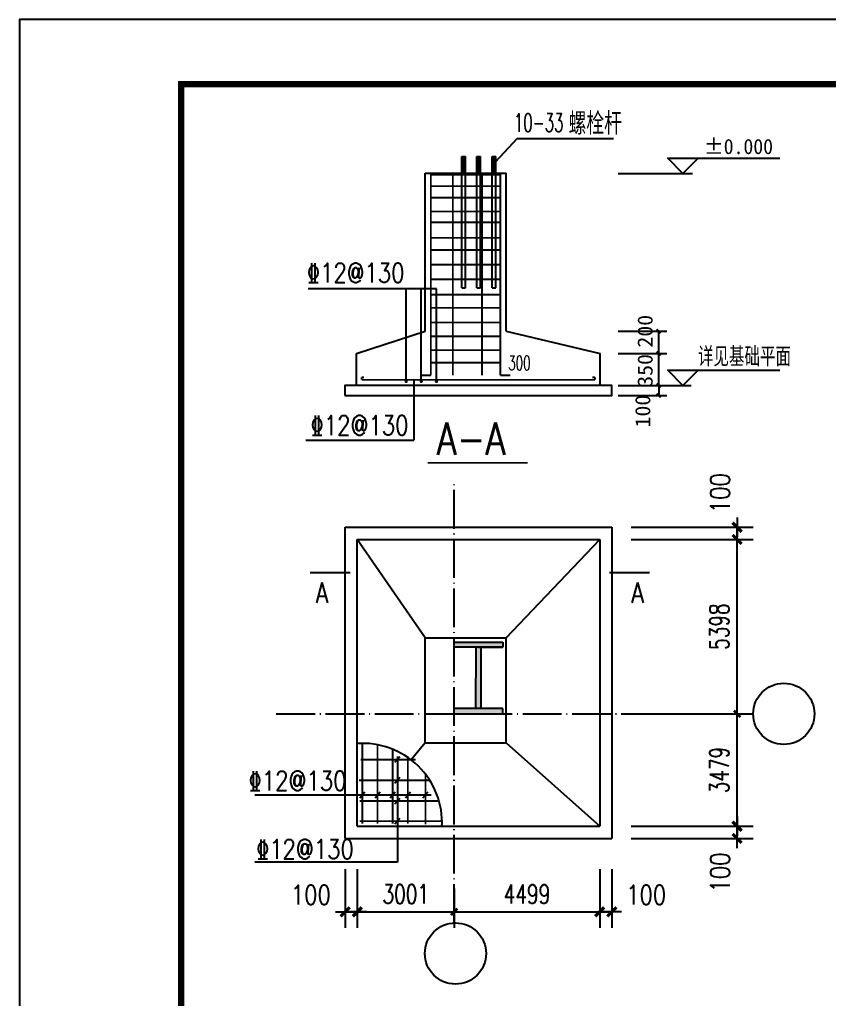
# Model space of a CAD drawing. Extents: x 37237700 to 37865026, y 138877 to 347670.
# Drawn here: x 37237700 to 37262753, y 192555 to 222877 of the extents above; entities that cross this region are included whole.
import ezdxf
from ezdxf.enums import TextEntityAlignment as Align

# ---------------------------------------------------------------- set-up
doc = ezdxf.new("R2010")
doc.units = 0
doc.header["$LTSCALE"] = 1000
doc.header["$MEASUREMENT"] = 0
doc.linetypes.add('ACAD_ISO04W100', pattern=[30.5, 24, -3, 0.5, -3])
doc.layers.get('0').update_dxf_attribs({"linetype": 'CONTINUOUS'})
doc.layers.get('DEFPOINTS').update_dxf_attribs({"linetype": 'CONTINUOUS'})
for name, color, linetype in [('201', 8, 'CONTINUOUS'), ('202', 1, 'CONTINUOUS'), ('205', 253, 'CONTINUOUS'), ('AXIS', 3, 'CONTINUOUS'), ('DOTE', 1, 'ACAD_ISO04W100'), ('JT', 2, 'CONTINUOUS'), ('PUB_DIM', 3, 'CONTINUOUS'), ('PUB_TEXT', 7, 'CONTINUOUS'), ('PUB_TITLE', 4, 'CONTINUOUS'), ('PUB_TX', 3, 'CONTINUOUS'), ('PUB_WZ', 7, 'CONTINUOUS'), ('ZAX1', 3, 'CONTINUOUS')]:
    doc.layers.add(name, color=color, linetype=linetype)
doc.styles.add('_HZTXT', font='txt.shx', dxfattribs={"width": 0.8, "bigfont": 'hztxt.shx'})
doc.styles.add('_ROMANS', font='romans__.ttf', dxfattribs={"width": 0.6})
doc.styles.add('_TCH_DIM_T3', font='SIMPLEX', dxfattribs={"width": 0.705882, "bigfont": 'GBCBIG'})
doc.styles.add('_TXT', font='SIMPLEX.shx', dxfattribs={"width": 0.6})
doc.styles.add('DIM_FONT', font='SIMPLEX.shx', dxfattribs={"width": 0.8})
doc.dimstyles.new('_TCH_ARCH&&200', dxfattribs={"dimtxt": 595, "dimasz": 200, "dimexe": 500, "dimexo": 600, "dimgap": 252.5, "dimtad": 1, "dimdec": 0, "dimzin": 0, "dimdsep": 46, "dimtxsty": '_TCH_DIM_T3', "dimblk": 'ARCHTICK', "dimcen": 0.09, "dimclrt": 7, "dimazin": 2, "dimtfac": 1, "dimtdec": 0, "dimtix": 1, "dimtmove": 2, "dimatfit": 3, "dimfxl": 1, "dimtolj": 1, "dimtzin": 0, "dimarcsym": 0})
doc.dimstyles.new('AXIS200', dxfattribs={"dimscale": 2, "dimtxt": 300, "dimasz": 1, "dimexe": 250, "dimexo": 300, "dimgap": 150, "dimtad": 1, "dimdec": 0, "dimzin": 0, "dimdsep": 46, "dimtxsty": 'DIM_FONT', "dimblk": '_DIMX', "dimcen": 0.09, "dimse1": 1, "dimse2": 1, "dimclrt": 7, "dimadec": 0, "dimazin": 0, "dimtfac": 1, "dimtdec": 0, "dimtix": 1, "dimtmove": 2, "dimatfit": 3, "dimldrblk": '_DIMX', "dimfxl": 1, "dimtolj": 1, "dimtzin": 0, "dimarcsym": 0})

# ---------------------------------------------------------------- blocks, each defined once
blk = doc.blocks.new('_DIMX')
blk.add_line((-150, 0), (150, 0))
at = {"const_width": 50}
blk.add_lwpolyline([(-70, -70), (70, 70)], dxfattribs=at)
blk = doc.blocks.new('*D141')
at = {"layer": 'AXIS', "color": 0, "lineweight": -2}
for p, q in [((37247772, 196584), (37247772, 194766)), ((37248147, 196584), (37248147, 194766)), ((37247770, 195266), (37247768, 195266)), ((37247772, 195266), (37248147, 195266)), ((37248149, 195266), (37248151, 195266))]:
    blk.add_line(p, q, dxfattribs=at)
at = {"layer": 'DEFPOINTS', "color": 0}
for p in [(37247772, 197184), (37248147, 197184), (37248147, 195266)]:
    blk.add_point(p, dxfattribs=at)
at = {"layer": 'AXIS', "color": 0, "lineweight": -2, "xscale": 2, "yscale": 2, "zscale": 2}
blk.add_blockref('_DIMX', (37247772, 195266), dxfattribs=at)
at = {"layer": 'AXIS', "color": 0, "lineweight": -2, "xscale": 2, "yscale": 2, "zscale": 2, "rotation": 180}
blk.add_blockref('_DIMX', (37248147, 195266), dxfattribs=at)
at = {"layer": 'AXIS', "color": 7, "insert": (37246714, 195792), "char_height": 600, "attachment_point": 5, "style": 'DIM_FONT'}
blk.add_mtext('\\A1;100', dxfattribs=at)
blk = doc.blocks.new('*D142')
at = {"layer": 'AXIS', "color": 0, "lineweight": -2}
for p, q in [((37255647, 196584), (37255647, 194766)), ((37256022, 196584), (37256022, 194766)), ((37255645, 195266), (37255643, 195266)), ((37255647, 195266), (37256022, 195266)), ((37256024, 195266), (37256026, 195266))]:
    blk.add_line(p, q, dxfattribs=at)
at = {"layer": 'DEFPOINTS', "color": 0}
for p in [(37255647, 197184), (37256022, 197184), (37256022, 195266)]:
    blk.add_point(p, dxfattribs=at)
at = {"layer": 'AXIS', "color": 0, "lineweight": -2, "xscale": 2, "yscale": 2, "zscale": 2}
blk.add_blockref('_DIMX', (37255647, 195266), dxfattribs=at)
at = {"layer": 'AXIS', "color": 0, "lineweight": -2, "xscale": 2, "yscale": 2, "zscale": 2, "rotation": 180}
blk.add_blockref('_DIMX', (37256022, 195266), dxfattribs=at)
at = {"layer": 'AXIS', "color": 7, "insert": (37257081, 195792), "char_height": 600, "attachment_point": 5, "style": 'DIM_FONT'}
blk.add_mtext('\\A1;100', dxfattribs=at)
blk = doc.blocks.new('*D143')
at = {"layer": 'AXIS', "color": 0, "lineweight": -2}
for p, q in [((37256622, 207166), (37260397, 207166)), ((37259897, 207168), (37259897, 207170)), ((37259897, 206791), (37259897, 207166)), ((37256622, 206791), (37260397, 206791)), ((37259897, 206789), (37259897, 206787))]:
    blk.add_line(p, q, dxfattribs=at)
at = {"layer": 'DEFPOINTS', "color": 0}
for p in [(37256022, 207166), (37259897, 207166), (37256022, 206791)]:
    blk.add_point(p, dxfattribs=at)
at = {"layer": 'AXIS', "color": 0, "lineweight": -2, "xscale": 2, "yscale": 2, "zscale": 2}
for p, rotation in [((37259897, 207166), 270), ((37259897, 206791), 90)]:
    blk.add_blockref('_DIMX', p, dxfattribs=dict(at, rotation=rotation))
at = {"layer": 'AXIS', "color": 7, "insert": (37259371, 208224), "char_height": 600, "attachment_point": 5, "rotation": 90, "style": 'DIM_FONT'}
blk.add_mtext('\\A1;100', dxfattribs=at)
blk = doc.blocks.new('*D144')
at = {"layer": 'AXIS', "color": 0, "lineweight": -2}
for p, q in [((37256622, 197914), (37260397, 197914)), ((37259897, 197916), (37259897, 197918)), ((37259897, 197539), (37259897, 197914)), ((37256622, 197539), (37260397, 197539)), ((37259897, 197537), (37259897, 197535))]:
    blk.add_line(p, q, dxfattribs=at)
at = {"layer": 'DEFPOINTS', "color": 0}
for p in [(37256022, 197914), (37259897, 197914), (37256022, 197539)]:
    blk.add_point(p, dxfattribs=at)
at = {"layer": 'AXIS', "color": 0, "lineweight": -2, "xscale": 2, "yscale": 2, "zscale": 2}
for p, rotation in [((37259897, 197914), 270), ((37259897, 197539), 90)]:
    blk.add_blockref('_DIMX', p, dxfattribs=dict(at, rotation=rotation))
at = {"layer": 'AXIS', "color": 7, "insert": (37259371, 196480), "char_height": 600, "attachment_point": 5, "rotation": 90, "style": 'DIM_FONT'}
blk.add_mtext('\\A1;100', dxfattribs=at)
blk = doc.blocks.new('_ArchTick')
at = {"color": 0, "linetype": 'ByBlock', "const_width": 0.4}
blk.add_lwpolyline([(-0.5, -0.5), (0.5, 0.5)], dxfattribs=at)
blk = doc.blocks.new('*D1115')
at = {"layer": 'DEFPOINTS', "color": 0}
for p in [(37248147, 196584), (37251148, 196584), (37251148, 195266)]:
    blk.add_point(p, dxfattribs=at)
at = {"layer": 'PUB_DIM', "color": 0, "lineweight": -2}
for p, q in [((37248147, 195984), (37248147, 194766)), ((37251148, 195984), (37251148, 194766)), ((37248147, 195266), (37251148, 195266))]:
    blk.add_line(p, q, dxfattribs=at)
at = {"layer": 'PUB_DIM', "color": 0, "lineweight": -2, "xscale": 200, "yscale": 200, "zscale": 200, "rotation": 180}
blk.add_blockref('_ArchTick', (37248147, 195266), dxfattribs=at)
at = {"layer": 'PUB_DIM', "color": 0, "lineweight": -2, "xscale": 200, "yscale": 200, "zscale": 200}
blk.add_blockref('_ArchTick', (37251148, 195266), dxfattribs=at)
at = {"layer": 'PUB_DIM', "color": 7, "insert": (37249648, 195816), "char_height": 595, "attachment_point": 5, "style": '_TCH_DIM_T3'}
blk.add_mtext('\\A1;3001', dxfattribs=at)
blk = doc.blocks.new('*D1116')
at = {"layer": 'DEFPOINTS', "color": 0}
for p in [(37251148, 196584), (37255647, 196584), (37255647, 195266)]:
    blk.add_point(p, dxfattribs=at)
at = {"layer": 'PUB_DIM', "color": 0, "lineweight": -2}
for p, q in [((37251148, 195984), (37251148, 194766)), ((37255647, 195984), (37255647, 194766)), ((37251148, 195266), (37255647, 195266))]:
    blk.add_line(p, q, dxfattribs=at)
at = {"layer": 'PUB_DIM', "color": 0, "lineweight": -2, "xscale": 200, "yscale": 200, "zscale": 200, "rotation": 180}
blk.add_blockref('_ArchTick', (37251148, 195266), dxfattribs=at)
at = {"layer": 'PUB_DIM', "color": 0, "lineweight": -2, "xscale": 200, "yscale": 200, "zscale": 200}
blk.add_blockref('_ArchTick', (37255647, 195266), dxfattribs=at)
at = {"layer": 'PUB_DIM', "color": 7, "insert": (37253398, 195816), "char_height": 595, "attachment_point": 5, "style": '_TCH_DIM_T3'}
blk.add_mtext('\\A1;4499', dxfattribs=at)
blk = doc.blocks.new('*D1117')
at = {"layer": 'DEFPOINTS', "color": 0}
for p in [(37256622, 201392), (37259897, 201392), (37256622, 197914)]:
    blk.add_point(p, dxfattribs=at)
at = {"layer": 'PUB_DIM', "color": 0, "lineweight": -2}
for p, q in [((37257222, 201392), (37260397, 201392)), ((37259897, 197914), (37259897, 201392)), ((37257222, 197914), (37260397, 197914))]:
    blk.add_line(p, q, dxfattribs=at)
at = {"layer": 'PUB_DIM', "color": 0, "lineweight": -2, "xscale": 200, "yscale": 200, "zscale": 200}
for p, rotation in [((37259897, 201392), 90), ((37259897, 197914), 270)]:
    blk.add_blockref('_ArchTick', p, dxfattribs=dict(at, rotation=rotation))
at = {"layer": 'PUB_DIM', "color": 7, "insert": (37259347, 199653), "char_height": 595, "attachment_point": 5, "rotation": 90, "style": '_TCH_DIM_T3'}
blk.add_mtext('\\A1;3479', dxfattribs=at)
blk = doc.blocks.new('*D1118')
at = {"layer": 'DEFPOINTS', "color": 0}
for p in [(37256622, 206791), (37259897, 206791), (37256622, 201392)]:
    blk.add_point(p, dxfattribs=at)
at = {"layer": 'PUB_DIM', "color": 0, "lineweight": -2}
for p, q in [((37257222, 206791), (37260397, 206791)), ((37259897, 201392), (37259897, 206791)), ((37257222, 201392), (37260397, 201392))]:
    blk.add_line(p, q, dxfattribs=at)
at = {"layer": 'PUB_DIM', "color": 0, "lineweight": -2, "xscale": 200, "yscale": 200, "zscale": 200}
for p, rotation in [((37259897, 206791), 90), ((37259897, 201392), 270)]:
    blk.add_blockref('_ArchTick', p, dxfattribs=dict(at, rotation=rotation))
at = {"layer": 'PUB_DIM', "color": 7, "insert": (37259347, 204091), "char_height": 595, "attachment_point": 5, "rotation": 90, "style": '_TCH_DIM_T3'}
blk.add_mtext('\\A1;5398', dxfattribs=at)

msp = doc.modelspace()

# ---------------------------------------------------------------- hatches: boundary and pattern name
h = msp.add_hatch(color=256)
h.paths.add_polyline_path([(37251897.4, 203615.6), (37251147.4, 203615.6), (37251147.4, 203452.8), (37251897.4, 203452.8)])
h.paths.add_polyline_path([(37252648.4, 203615.6), (37251897.4, 203615.6), (37251897.4, 203452.8), (37252648.4, 203452.8)])
h.paths.add_polyline_path([(37251976.2, 203452.8), (37251897.4, 203452.8), (37251897.4, 201555.2), (37251977.1, 201555.2)])
h.paths.add_polyline_path([(37251897.4, 203452.8), (37251820.6, 203452.8), (37251819.6, 201555.2), (37251897.4, 201555.2)])
h.paths.add_polyline_path([(37252648.4, 201555.2), (37251897.4, 201555.2), (37251897.4, 201392.4), (37252648.4, 201392.4)])
h.paths.add_polyline_path([(37251897.4, 201555.2), (37251148.4, 201555.2), (37251148.4, 201392.4), (37251897.4, 201392.4)])

# ---------------------------------------------------------------- linework, layer by layer
for p, q in [((37252430.8, 218483.4, 97.8), (37253094.4, 219192.8, 97.8)), ((37253094.4, 219192.8, 97.8), (37256069.5, 219192.8, 97.8)), ((37250248.4, 203742.6, 97.8), (37248147.4, 206790.6, 97.8)), ((37252756.7, 203742.6, 97.8), (37255647.4, 206790.6, 97.8)), ((37251147.4, 203452.8, 97.8), (37251147.4, 203615.6, 97.8)), ((37251148.4, 203577.8, 97.8), (37251148.4, 203615.6, 97.8)), ((37251148.4, 203615.6, 97.8), (37252648.4, 203615.6, 97.8)), ((37252648.4, 203615.6, 97.8), (37252648.4, 203452.8, 97.8)), ((37251897.4, 203452.8, 97.8), (37251147.4, 203452.8, 97.8)), ((37252648.4, 203452.8, 97.8), (37251148.4, 203452.8, 97.8)), ((37251819.6, 201555.2, 97.8), (37251820.6, 203452.8, 97.8)), ((37251897.4, 203452.8, 97.8), (37252647.4, 203452.8, 97.8)), ((37251977.1, 201555.2, 97.8), (37251976.2, 203452.8, 97.8)), ((37252648.4, 201555.2, 97.8), (37251148.4, 201555.2, 97.8)), ((37251148.4, 201392.4, 97.8), (37251148.4, 201555.2, 97.8)), ((37251148.4, 201392.4, 97.8), (37252648.4, 201392.4, 97.8)), ((37252648.4, 201392.4, 97.8), (37252648.4, 201555.2, 97.8)), ((37250248.4, 200492.4, 97.8), (37249819, 199965.3, 97.8)), ((37252756.7, 200492.4, 97.8), (37255647.4, 197913.7, 97.8))]:
    msp.add_line(p, q)
at = {"linetype": 'ACAD_ISO04W100'}
for p, q in [((37250248.4, 203742.6, 97.8), (37252756.7, 203742.6, 97.8)), ((37250248.4, 200492.4, 97.8), (37250248.4, 203742.6, 97.8)), ((37252756.7, 200492.4, 97.8), (37252756.7, 203742.6, 97.8)), ((37250248.4, 200492.4, 97.8), (37252756.7, 200492.4, 97.8))]:
    msp.add_line(p, q, dxfattribs=at)
at = {"layer": '201', "color": 2}
for p, q in [((37251383.2, 214578.1, 97.8), (37251383.2, 218643, 97.8)), ((37251495.7, 214578.1, 97.8), (37251495.7, 218643, 97.8)), ((37251848.8, 214578.1, 97.8), (37251848.8, 218643, 97.8)), ((37251961.3, 214578.1, 97.8), (37251961.3, 218643, 97.8)), ((37252318.3, 214572.2, 97.8), (37252318.3, 218643, 97.8)), ((37252430.8, 214572.2, 97.8), (37252430.8, 218643, 97.8)), ((37250248.4, 213233.4, 97.8), (37250248.4, 218125.9, 97.8)), ((37252749.6, 213233.4, 97.8), (37252749.6, 218125.9, 97.8)), ((37251383.2, 214578.1, 97.8), (37251495.7, 214578.1, 97.8)), ((37251848.8, 214578.1, 97.8), (37251961.3, 214578.1, 97.8)), ((37252318.3, 214572.2, 97.8), (37252430.8, 214572.2, 97.8)), ((37248124.7, 212544.4, 97.8), (37250248.4, 213233.4, 97.8)), ((37252749.6, 213233.4, 97.8), (37255657.3, 212544.4, 97.8)), ((37248124.7, 211554.6, 97.8), (37248124.7, 212544.4, 97.8)), ((37255657.3, 211554.6, 97.8), (37255657.3, 212544.4, 97.8))]:
    msp.add_line(p, q, dxfattribs=at)
at = {"layer": '201', "color": 2, "elevation": 97.8}
msp.add_lwpolyline([(37247766.9, 211242.1), (37256024.9, 211242.1), (37256024.9, 211554.6), (37247766.9, 211554.6), (37247766.9, 211242.1)], dxfattribs=at)
at = {"layer": '201'}
msp.add_arc((37248316.3, 198026.6, 97.8), 2452.8, 356.96183, 94.30315, dxfattribs=at)
at = {"layer": '202', "const_width": 56.2, "elevation": 97.8}
for points in [[(37250423.4, 211866.5), (37250423.4, 218125.9)], [(37250423.4, 218080), (37252574.6, 218080)], [(37251104, 211866.5), (37251104, 218125.9)], [(37252004, 211866.5), (37252004, 218125.9)], [(37252574.6, 211866.5), (37252574.6, 218125.9)], [(37250423.4, 217722.6), (37252574.6, 217722.6)], [(37250423.4, 217365.2), (37252574.6, 217365.2)], [(37250423.4, 216936.3), (37252574.6, 216936.3)], [(37250423.4, 216602.8), (37252574.6, 216602.8)], [(37250423.4, 216126.2), (37252574.6, 216126.2)], [(37250423.4, 215745), (37252574.6, 215745)], [(37250423.4, 215292.3), (37252574.6, 215292.3)], [(37250423.4, 214839.6), (37252574.6, 214839.6)], [(37250423.4, 214363.1), (37252574.6, 214363.1)], [(37250423.4, 213958), (37252574.6, 213958)], [(37250423.4, 213505.3), (37252574.6, 213505.3)], [(37250423.4, 213076.4), (37252574.6, 213076.4)], [(37250423.4, 212647.6), (37252574.6, 212647.6)], [(37250423.4, 212259.4), (37252574.6, 212259.4)], [(37248281, 211807.7), (37248359.1, 211807.7)], [(37248281, 211729.6), (37248281, 211807.7)], [(37248281, 211729.6), (37255501.1, 211729.6)], [(37250423.4, 211866.5), (37250110.9, 211866.5)], [(37252574.6, 211866.5), (37252887.1, 211866.5)], [(37255501.1, 211807.7), (37255423, 211807.7)], [(37255501.1, 211729.6), (37255501.1, 211807.7)], [(37248303.7, 197991.9), (37248303.7, 200479.5)], [(37248772.4, 197991.9), (37248772.4, 200436.7)], [(37249241.2, 197991.9), (37249241.2, 200298.5)], [(37248252.9, 199976.1), (37249956.8, 199976.1)], [(37249709.9, 197991.9), (37249709.9, 200045.2)], [(37250255.7, 197978.2), (37250255.7, 199528.4)], [(37248198.3, 199335.6), (37250390.8, 199335.6)], [(37248225.6, 198695), (37250676.4, 198695)], [(37248225.6, 198070), (37250768.8, 198070)]]:
    msp.add_lwpolyline(points, dxfattribs=at)
at = {"layer": '202', "const_width": 50, "elevation": 97.8}
for points in [[(37249683.2, 211679.6, 1), (37249633.2, 211679.6, 1), (37249683.2, 211679.6)], [(37250152, 211679.6, 1), (37250102, 211679.6, 1), (37250152, 211679.6)], [(37250620.7, 211679.6, 1), (37250570.7, 211679.6, 1), (37250620.7, 211679.6)]]:
    msp.add_lwpolyline(points, format="xyb", dxfattribs=at)
at = {"layer": '205'}
for p, q in [((37256221.8, 218115.9, 97.8), (37258518.2, 218115.9, 97.8)), ((37249658.2, 211679.6, 97.8), (37249658.2, 214541, 97.8)), ((37250127, 211679.6, 97.8), (37250127, 214541, 97.8)), ((37250595.7, 211679.6, 97.8), (37250595.7, 214541, 97.8)), ((37256221.8, 213233.4, 97.8), (37257721.8, 213233.4, 97.8)), ((37257471.8, 211554.6, 97.8), (37257471.8, 213233.4, 97.8)), ((37256221.8, 212545, 97.8), (37257721.8, 212545, 97.8)), ((37249892.6, 211729.6, 97.8), (37249892.6, 209857.9, 97.8)), ((37256221.8, 211554.6, 97.8), (37257721.8, 211554.6, 97.8)), ((37257471.8, 211554.6, 97.8), (37257471.8, 211242.1, 97.8)), ((37257471.8, 211554.6, 97.8), (37258471.8, 211554.6, 97.8)), ((37256221.8, 211242.1, 97.8), (37257721.8, 211242.1, 97.8)), ((37246550.9, 209857.9, 97.8), (37249892.6, 209857.9, 97.8))]:
    msp.add_line(p, q, dxfattribs=at)
at = {"layer": '205', "linetype": 'Continuous'}
for p, q in [((37247772.4, 197538.7, 97.8), (37247772.4, 207165.6, 97.8)), ((37247772.4, 207165.6, 97.8), (37256022.4, 207165.6, 97.8)), ((37256022.4, 207165.6, 97.8), (37256022.4, 197538.7, 97.8)), ((37248147.4, 197913.7, 97.8), (37248147.4, 206790.6, 97.8)), ((37248147.4, 206790.6, 97.8), (37255647.4, 206790.6, 97.8)), ((37255647.4, 206790.6, 97.8), (37255647.4, 197913.7, 97.8)), ((37248147.4, 197913.7, 97.8), (37255647.4, 197913.7, 97.8)), ((37247772.4, 197538.7, 97.8), (37256022.4, 197538.7, 97.8))]:
    msp.add_line(p, q, dxfattribs=at)
at = {"layer": '205', "elevation": 97.8}
for points in [[(37258690.5, 218584.7), (37258221.8, 218115.9), (37257753, 218584.7), (37261221.8, 218584.7)], [(37258690.5, 212023.4), (37258221.8, 211554.6), (37257753, 212023.4), (37261221.8, 212023.4)]]:
    msp.add_lwpolyline(points, dxfattribs=at)
at = {"layer": '205', "const_width": 56.2, "elevation": 97.8}
for points in [[(37257409.3, 213295.9), (37257534.3, 213170.9)], [(37257409.3, 212607.5), (37257534.3, 212482.5)], [(37257409.3, 211617.1), (37257534.3, 211492.1)], [(37257409.3, 211304.6), (37257534.3, 211179.6)], [(37250321.4, 209157.7), (37253413.5, 209157.7)]]:
    msp.add_lwpolyline(points, dxfattribs=at)
at = {"layer": 'DOTE', "ltscale": 0.05}
for p, q in [((37251148.4, 194921.7, 97.8), (37251148.4, 208490, 97.8)), ((37245640.7, 201392.4, 97.8), (37257976.7, 201392.4, 97.8))]:
    msp.add_line(p, q, dxfattribs=at)
at = {"layer": 'JT'}
for p, q in [((37251383.2, 218643, 97.8), (37251495.7, 218643, 97.8)), ((37251383.2, 218630.5, 97.8), (37251495.7, 218630.5, 97.8)), ((37251848.8, 218643, 97.8), (37251961.3, 218643, 97.8)), ((37251848.8, 218630.5, 97.8), (37251961.3, 218630.5, 97.8)), ((37252318.3, 218643, 97.8), (37252430.8, 218643, 97.8)), ((37252318.3, 218630.5, 97.8), (37252430.8, 218630.5, 97.8)), ((37251383.2, 218618, 97.8), (37251495.7, 218618, 97.8)), ((37251383.2, 218605.5, 97.8), (37251495.7, 218605.5, 97.8)), ((37251383.2, 218593, 97.8), (37251495.7, 218593, 97.8)), ((37251383.2, 218580.5, 97.8), (37251495.7, 218580.5, 97.8)), ((37251383.2, 218568, 97.8), (37251495.7, 218568, 97.8)), ((37251383.2, 218555.5, 97.8), (37251495.7, 218555.5, 97.8)), ((37251383.2, 218543, 97.8), (37251495.7, 218543, 97.8)), ((37251383.2, 218530.5, 97.8), (37251495.7, 218530.5, 97.8)), ((37251383.2, 218518, 97.8), (37251495.7, 218518, 97.8)), ((37251383.2, 218505.5, 97.8), (37251495.7, 218505.5, 97.8)), ((37251383.2, 218493, 97.8), (37251495.7, 218493, 97.8)), ((37251383.2, 218480.5, 97.8), (37251495.7, 218480.5, 97.8)), ((37251383.2, 218468, 97.8), (37251495.7, 218468, 97.8)), ((37251383.2, 218455.5, 97.8), (37251495.7, 218455.5, 97.8)), ((37251383.2, 218443, 97.8), (37251495.7, 218443, 97.8)), ((37251383.2, 218430.5, 97.8), (37251495.7, 218430.5, 97.8)), ((37251383.2, 218418, 97.8), (37251495.7, 218418, 97.8)), ((37251383.2, 218405.5, 97.8), (37251495.7, 218405.5, 97.8)), ((37251383.2, 218393, 97.8), (37251495.7, 218393, 97.8)), ((37251383.2, 218380.5, 97.8), (37251495.7, 218380.5, 97.8)), ((37251383.2, 218368, 97.8), (37251495.7, 218368, 97.8)), ((37251383.2, 218355.5, 97.8), (37251495.7, 218355.5, 97.8)), ((37251383.2, 218343, 97.8), (37251495.7, 218343, 97.8)), ((37251383.2, 218330.5, 97.8), (37251495.7, 218330.5, 97.8)), ((37251383.2, 218318, 97.8), (37251495.7, 218318, 97.8)), ((37251848.8, 218618, 97.8), (37251961.3, 218618, 97.8)), ((37251848.8, 218605.5, 97.8), (37251961.3, 218605.5, 97.8)), ((37251848.8, 218593, 97.8), (37251961.3, 218593, 97.8)), ((37251848.8, 218580.5, 97.8), (37251961.3, 218580.5, 97.8)), ((37251848.8, 218568, 97.8), (37251961.3, 218568, 97.8)), ((37251848.8, 218555.5, 97.8), (37251961.3, 218555.5, 97.8)), ((37251848.8, 218543, 97.8), (37251961.3, 218543, 97.8)), ((37251848.8, 218530.5, 97.8), (37251961.3, 218530.5, 97.8)), ((37251848.8, 218518, 97.8), (37251961.3, 218518, 97.8)), ((37251848.8, 218505.5, 97.8), (37251961.3, 218505.5, 97.8)), ((37251848.8, 218493, 97.8), (37251961.3, 218493, 97.8)), ((37251848.8, 218480.5, 97.8), (37251961.3, 218480.5, 97.8)), ((37251848.8, 218468, 97.8), (37251961.3, 218468, 97.8)), ((37251848.8, 218455.5, 97.8), (37251961.3, 218455.5, 97.8)), ((37251848.8, 218443, 97.8), (37251961.3, 218443, 97.8)), ((37251848.8, 218430.5, 97.8), (37251961.3, 218430.5, 97.8)), ((37251848.8, 218418, 97.8), (37251961.3, 218418, 97.8)), ((37251848.8, 218405.5, 97.8), (37251961.3, 218405.5, 97.8)), ((37251848.8, 218393, 97.8), (37251961.3, 218393, 97.8)), ((37251848.8, 218380.5, 97.8), (37251961.3, 218380.5, 97.8)), ((37251848.8, 218368, 97.8), (37251961.3, 218368, 97.8)), ((37251848.8, 218355.5, 97.8), (37251961.3, 218355.5, 97.8)), ((37251848.8, 218343, 97.8), (37251961.3, 218343, 97.8)), ((37251848.8, 218330.5, 97.8), (37251961.3, 218330.5, 97.8)), ((37251848.8, 218318, 97.8), (37251961.3, 218318, 97.8)), ((37252318.3, 218618, 97.8), (37252430.8, 218618, 97.8)), ((37252318.3, 218605.5, 97.8), (37252430.8, 218605.5, 97.8)), ((37252318.3, 218593, 97.8), (37252430.8, 218593, 97.8)), ((37252318.3, 218580.5, 97.8), (37252430.8, 218580.5, 97.8)), ((37252318.3, 218568, 97.8), (37252430.8, 218568, 97.8)), ((37252318.3, 218555.5, 97.8), (37252430.8, 218555.5, 97.8)), ((37252318.3, 218543, 97.8), (37252430.8, 218543, 97.8)), ((37252318.3, 218530.5, 97.8), (37252430.8, 218530.5, 97.8)), ((37252318.3, 218518, 97.8), (37252430.8, 218518, 97.8)), ((37252318.3, 218505.5, 97.8), (37252430.8, 218505.5, 97.8)), ((37252318.3, 218493, 97.8), (37252430.8, 218493, 97.8)), ((37252318.3, 218480.5, 97.8), (37252430.8, 218480.5, 97.8)), ((37252318.3, 218468, 97.8), (37252430.8, 218468, 97.8)), ((37252318.3, 218455.5, 97.8), (37252430.8, 218455.5, 97.8)), ((37252318.3, 218443, 97.8), (37252430.8, 218443, 97.8)), ((37252318.3, 218430.5, 97.8), (37252430.8, 218430.5, 97.8)), ((37252318.3, 218418, 97.8), (37252430.8, 218418, 97.8)), ((37252318.3, 218405.5, 97.8), (37252430.8, 218405.5, 97.8)), ((37252318.3, 218393, 97.8), (37252430.8, 218393, 97.8)), ((37252318.3, 218380.5, 97.8), (37252430.8, 218380.5, 97.8)), ((37252318.3, 218368, 97.8), (37252430.8, 218368, 97.8)), ((37252318.3, 218355.5, 97.8), (37252430.8, 218355.5, 97.8)), ((37252318.3, 218343, 97.8), (37252430.8, 218343, 97.8)), ((37252318.3, 218330.5, 97.8), (37252430.8, 218330.5, 97.8)), ((37252318.3, 218318, 97.8), (37252430.8, 218318, 97.8)), ((37250248.4, 218125.9, 97.8), (37252749.6, 218125.9, 97.8)), ((37251383.2, 218305.5, 97.8), (37251495.7, 218305.5, 97.8)), ((37251383.2, 218293, 97.8), (37251495.7, 218293, 97.8)), ((37251383.2, 218280.5, 97.8), (37251495.7, 218280.5, 97.8)), ((37251383.2, 218268, 97.8), (37251495.7, 218268, 97.8)), ((37251383.2, 218255.5, 97.8), (37251495.7, 218255.5, 97.8)), ((37251383.2, 218243, 97.8), (37251495.7, 218243, 97.8)), ((37251383.2, 218230.5, 97.8), (37251495.7, 218230.5, 97.8)), ((37251383.2, 218218, 97.8), (37251495.7, 218218, 97.8)), ((37251383.2, 218205.5, 97.8), (37251495.7, 218205.5, 97.8)), ((37251383.2, 218193, 97.8), (37251495.7, 218193, 97.8)), ((37251383.2, 218180.5, 97.8), (37251495.7, 218180.5, 97.8)), ((37251383.2, 218168, 97.8), (37251495.7, 218168, 97.8)), ((37251848.8, 218305.5, 97.8), (37251961.3, 218305.5, 97.8)), ((37251848.8, 218293, 97.8), (37251961.3, 218293, 97.8)), ((37251848.8, 218280.5, 97.8), (37251961.3, 218280.5, 97.8)), ((37251848.8, 218268, 97.8), (37251961.3, 218268, 97.8)), ((37251848.8, 218255.5, 97.8), (37251961.3, 218255.5, 97.8)), ((37251848.8, 218243, 97.8), (37251961.3, 218243, 97.8)), ((37251848.8, 218230.5, 97.8), (37251961.3, 218230.5, 97.8)), ((37251848.8, 218218, 97.8), (37251961.3, 218218, 97.8)), ((37251848.8, 218205.5, 97.8), (37251961.3, 218205.5, 97.8)), ((37251848.8, 218193, 97.8), (37251961.3, 218193, 97.8)), ((37251848.8, 218180.5, 97.8), (37251961.3, 218180.5, 97.8)), ((37251848.8, 218168, 97.8), (37251961.3, 218168, 97.8)), ((37252318.3, 218305.5, 97.8), (37252430.8, 218305.5, 97.8)), ((37252318.3, 218293, 97.8), (37252430.8, 218293, 97.8)), ((37252318.3, 218280.5, 97.8), (37252430.8, 218280.5, 97.8)), ((37252318.3, 218268, 97.8), (37252430.8, 218268, 97.8)), ((37252318.3, 218255.5, 97.8), (37252430.8, 218255.5, 97.8)), ((37252318.3, 218243, 97.8), (37252430.8, 218243, 97.8)), ((37252318.3, 218230.5, 97.8), (37252430.8, 218230.5, 97.8)), ((37252318.3, 218218, 97.8), (37252430.8, 218218, 97.8)), ((37252318.3, 218205.5, 97.8), (37252430.8, 218205.5, 97.8)), ((37252318.3, 218193, 97.8), (37252430.8, 218193, 97.8)), ((37252318.3, 218180.5, 97.8), (37252430.8, 218180.5, 97.8)), ((37252318.3, 218168, 97.8), (37252430.8, 218168, 97.8))]:
    msp.add_line(p, q, dxfattribs=at)
at = {"layer": 'PUB_TITLE'}
msp.add_lwpolyline([(37237700.2, 138877.2), (37356500.2, 138877.2), (37356500.2, 222877.2), (37237700.2, 222877.2)], close=True, dxfattribs=at)
at = {"layer": 'PUB_TITLE', "const_width": 200}
msp.add_lwpolyline([(37242700.2, 140877.2), (37354500.2, 140877.2), (37354500.2, 220877.2), (37242700.2, 220877.2)], close=True, dxfattribs=at)
at = {"layer": 'PUB_TX', "const_width": 62.5, "elevation": 97.8}
for points in [[(37246679.6, 205764.6), (37247929.6, 205764.6)], [(37257190.5, 205764.6), (37255940.5, 205764.6)]]:
    msp.add_lwpolyline(points, dxfattribs=at)
at = {"layer": 'ZAX1'}
for p, q in [((37250595.7, 214541, 97.8), (37246630.7, 214541, 97.8)), ((37249312.9, 199894.3, 97.8), (37249470.6, 200072.9, 97.8)), ((37249388.7, 200076.1, 97.8), (37249388.7, 196799.1, 97.8)), ((37249312.9, 199249.7, 97.8), (37249470.6, 199428.3, 97.8)), ((37248227.9, 198797.4, 97.8), (37248385.6, 198976, 97.8)), ((37248696.6, 198797.4, 97.8), (37248854.4, 198976, 97.8)), ((37249165.4, 198797.4, 97.8), (37249323.1, 198976, 97.8)), ((37249634.1, 198797.4, 97.8), (37249791.9, 198976, 97.8)), ((37250179.9, 198797.4, 97.8), (37250337.7, 198976, 97.8)), ((37244982.4, 198883.2, 97.8), (37250432, 198883.2, 97.8)), ((37249312.9, 198609.1, 97.8), (37249470.6, 198787.7, 97.8)), ((37249312.9, 197984.1, 97.8), (37249470.6, 198162.7, 97.8)), ((37249388.7, 196799.1, 97.8), (37244982.4, 196799.1, 97.8))]:
    msp.add_line(p, q, dxfattribs=at)
for centre in [(37261343.1, 201392.4, 97.8), (37251184.8, 193976, 97.8)]:
    msp.add_circle(centre, 946.4, dxfattribs=at)

# ---------------------------------------------------------------- texts
at = {"layer": '205', "width": 1.05231}
msp.add_text('%%p0.000', height=468.75, dxfattribs=at).set_placement((37258872.8, 218715.9, 97.8), (37261010.3, 218715.9, 97.8), align=Align.FIT)
at = {"layer": '205'}
for s, width, p, p2 in [('200', 0.925713, (37257284.3, 212727.1, 97.8), (37257284.3, 213739.6, 97.8)), ('350', 0.863999, (37257284.3, 211514.6, 97.8), (37257284.3, 212527.1, 97.8)), ('100', 1.079999, (37257212, 210255.5, 97.8), (37257212, 211268, 97.8))]:
    msp.add_text(s, height=468.75, rotation=90, dxfattribs=dict(at, width=width)).set_placement(p, p2, align=Align.FIT)
at = {"layer": '205', "style": '_HZTXT', "width": 0.8}
msp.add_text('详见基础平面', height=600, dxfattribs=at).set_placement((37258685.9, 212144.3))
at = {"layer": 'PUB_TEXT'}
for s, height, style, width, p in [('10-33', 562.5, '_ROMANS', 0.6, (37252993.2, 219407.4, 97.8)), ('螺栓杆', 687.5, '_HZTXT', 0.8, (37254684.2, 219316, 97.8)), ('A-A', 1000, '_TXT', 0.8, (37250605.3, 209411.8, 97.8))]:
    msp.add_text(s, height=height, dxfattribs=dict(at, style=style, width=width)).set_placement(p)
at = {"layer": 'PUB_TX', "style": 'DIM_FONT', "width": 0.8}
for p in [(37247054.6, 205139.6, 97.8), (37256815.5, 205139.6, 97.8)]:
    msp.add_text('A', height=625, dxfattribs=at).set_placement(p, align=Align.MIDDLE)
at = {"layer": 'PUB_WZ'}
for s, height, style, width, p in [('%%13212@130', 600, '_HZTXT', 0.8, (37246585.3, 214740.1, 97.8)), ('300', 450, '_TXT', 0.6, (37252816.3, 212024, 97.8)), ('%%13212@130', 600, '_HZTXT', 0.8, (37246703.6, 210021.5, 97.8)), ('%%13212@130', 600, '_HZTXT', 0.8, (37244785.6, 199023.1, 97.8)), ('%%13212@130', 600, '_HZTXT', 0.8, (37245015.9, 196905.6, 97.8))]:
    msp.add_text(s, height=height, dxfattribs=dict(at, style=style, width=width)).set_placement(p)

# ---------------------------------------------------------------- dimensions: what is measured, and where the dimension line sits
at = {"layer": 'AXIS'}
for base, p1, p2, angle, picture, middle in [((37259896.7, 207165.6, 97.8), (37256022.4, 206790.6, 97.8), (37256022.4, 207165.6, 97.8), 90, '*D143', (37259370.7, 208224.1, 97.8)), ((37259896.7, 197913.7, 97.8), (37256022.4, 197538.7, 97.8), (37256022.4, 197913.7, 97.8), 90, '*D144', (37259370.7, 196480.3, 97.8)), ((37248147.4, 195266, 97.8), (37247772.4, 197183.9, 97.8), (37248147.4, 197183.9, 97.8), 0, '*D141', (37246714, 195792, 97.8)), ((37256022.4, 195266, 97.8), (37255647.4, 197183.9, 97.8), (37256022.4, 197183.9, 97.8), 0, '*D142', (37257080.9, 195792, 97.8))]:
    dim = msp.add_linear_dim(base=base, p1=p1, p2=p2, angle=angle, text='100', dimstyle='AXIS200', override={"dimsah": 1, "dimse1": 0, "dimse2": 0}, dxfattribs=at)
    dim.commit()
    dim.dimension.update_dxf_attribs({"geometry": picture, "text_midpoint": middle, "dimtype": 129})
at = {"layer": 'PUB_DIM'}
for p1, p2, distance, picture, middle in [((37256622.4, 201392.4), (37256622.4, 206790.6), -3274.3, '*D1118', (37259346.7, 204091.5)), ((37256622.4, 197913.7), (37256622.4, 201392.4), -3274.3, '*D1117', (37259346.7, 199653.1)), ((37248147.4, 196583.9), (37251148.4, 196583.9), -1317.9, '*D1115', (37249647.9, 195816)), ((37251148.4, 196583.9), (37255647.4, 196583.9), -1317.9, '*D1116', (37253397.9, 195816))]:
    dim = msp.add_aligned_dim(p1=p1, p2=p2, distance=distance, dimstyle='_TCH_ARCH&&200', dxfattribs=at)
    dim.commit()
    dim.dimension.update_dxf_attribs({"geometry": picture, "text_midpoint": middle})

doc.saveas('drawing.dxf')
